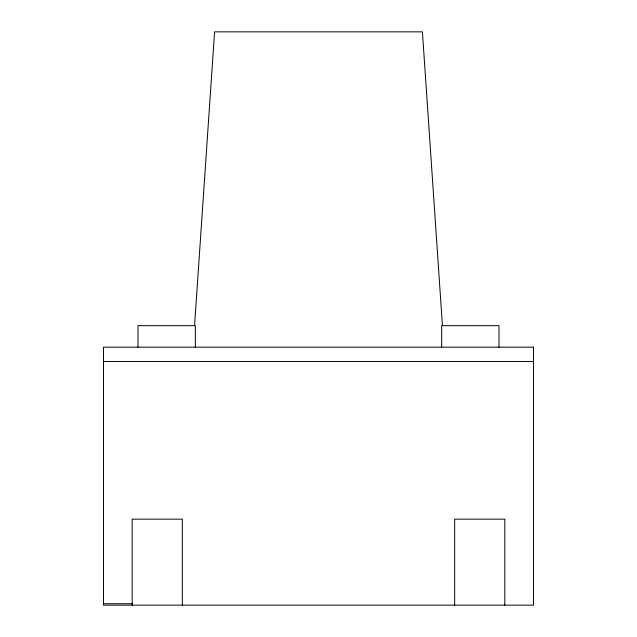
<?xml version="1.0" encoding="UTF-8"?>
<svg xmlns="http://www.w3.org/2000/svg" width="637" height="637" viewBox="0 0 637 637"><rect width="100%" height="100%" fill="white"/><g stroke="black" fill="none" stroke-linecap="round" stroke-linejoin="round"><path stroke-width="0.96" d="M194.58 325.348L214.589 31.85L422.411 31.85L442.42 325.348M103.513 361.498L533.487 361.498M103.513 603.717L132.178 603.717M504.822 605.15L504.822 519.155L454.659 519.155L454.659 605.15M498.994 347.165L498.994 325.666L441.664 325.666L441.664 347.165M195.336 347.165L195.336 325.666L138.006 325.666L138.006 347.165M182.341 605.15L182.341 519.155L132.178 519.155L132.178 605.15M533.487 347.165L103.513 347.165L103.513 605.15L533.487 605.15L533.487 347.165"/></g></svg>
